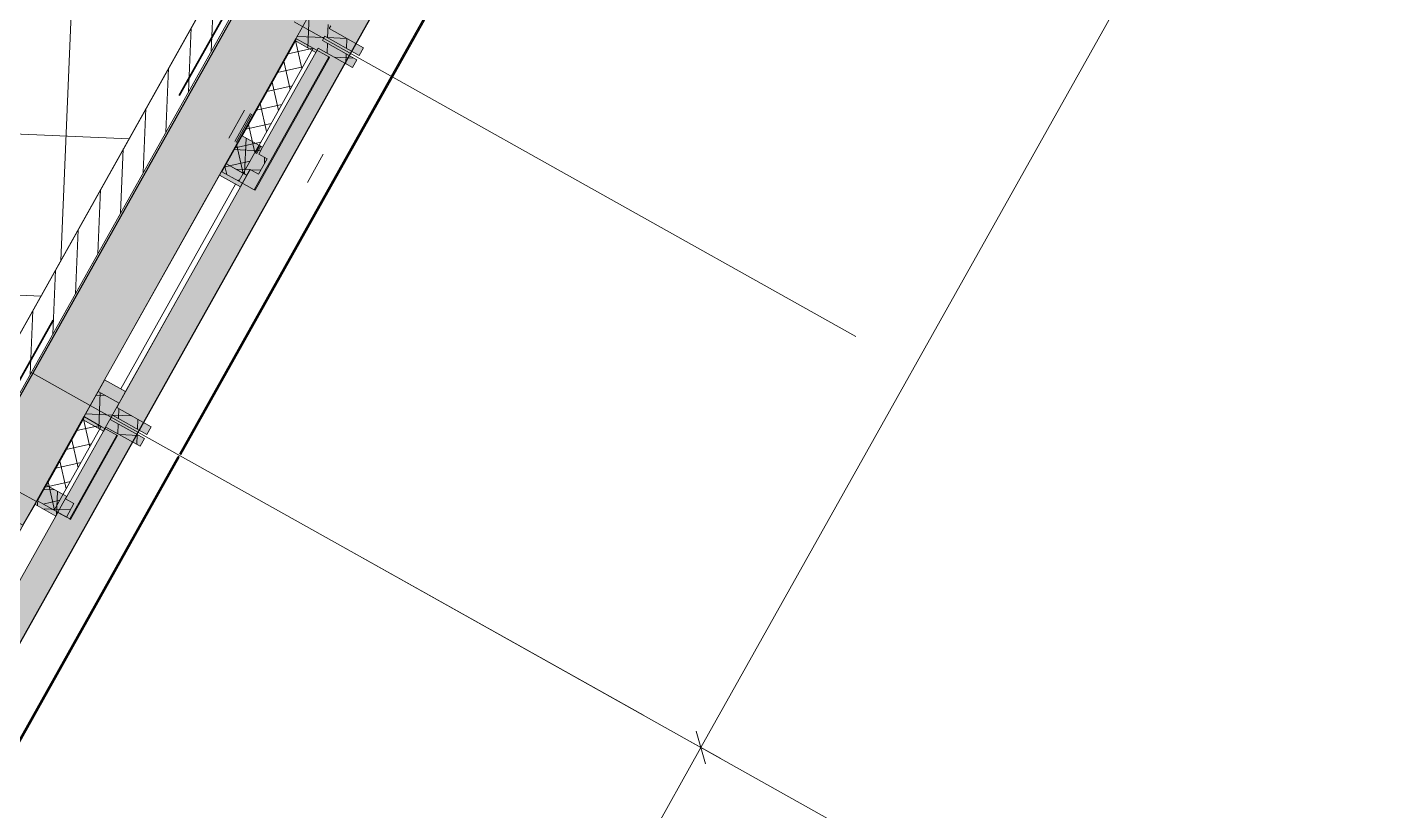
# Model space of a CAD drawing. Header units: metres. Extents: x -27.1 to 50.1, y 105.7 to 163.4.
# Drawn here: x 3.543 to 7.761, y 133.368 to 135.804 of the extents above; entities that cross this region are included whole.
import ezdxf

# ---------------------------------------------------------------- set-up
doc = ezdxf.new("R2010")
doc.units = ezdxf.units.M
doc.header["$MEASUREMENT"] = 0
for name, pattern in [('Achse', [0.0023, 0.0015, -0.0008]), ('Punktlinie', [0.0035, 0, -0.0035]), ('Strichlinie_ eng', [0.0023, 0.0015, -0.0008]), ('Strichpunktlinie', [0.006703, 0.003528, -0.001764, 0, -0.001411]), ('Wipeout_Contour', [1, 0, -1])]:
    doc.linetypes.add(name, pattern=pattern)
for name, color, linetype in [('00  Raster', 7, 'Continuous'), ('00  Raster Ausbau', 7, 'Continuous'), ('10  Fassade', 7, 'Continuous'), ('10  Fassade_Deckschraffur', 7, 'Continuous'), ('10  Fassade_Schnittschraffur', 7, 'Continuous'), ('10  Wand Massiv_Deckschraffur', 7, 'Continuous'), ('10  Wand Massiv_Fenster', 7, 'Continuous'), ('Neubau_20  Decke Abhangdecke', 7, 'Continuous'), ('Neubau_20  Decke Abhangdecke_Deckschraffur', 7, 'Continuous'), ('Neubau_20  Deckenspiegel + Einbauten', 7, 'Continuous'), ('Neubau_40  Bemaßung 1_50 Achse', 7, 'Continuous')]:
    doc.layers.add(name, color=color, linetype=linetype)
pattern_1 = [(102.605446, (0, 0), (0.048794801, 0.0109118), []), (192.605446, (0, 0), (-0.0109118, 0.048794801), [])]
pattern_2 = [(87.605446, (0, 0), (-0.059947608, 0.00250684), []), (177.605446, (0, 0), (0.00250684, 0.059947608), [])]

msp = doc.modelspace()

# ---------------------------------------------------------------- wipeouts: each hides what was drawn before it
at = {"color": 254, "linetype": 'Wipeout_Contour', "lineweight": 0, "ltscale": 557.174827}
msp.add_wipeout([(11.1047, 148.1939), (0.9449, 130.0612), (1.1155, 129.9656), (11.2753, 148.0983)], dxfattribs=at).dxf.layer = '10  Fassade_Deckschraffur'

# ---------------------------------------------------------------- next in the draw order: wipeouts: each hides what was drawn before it
at = {"color": 254, "linetype": 'Wipeout_Contour', "lineweight": 0, "ltscale": 556.471619}
msp.add_wipeout([(11.5016, 147.9715), (1.3418, 129.8388), (1.3994, 129.8065), (11.5592, 147.9392)], dxfattribs=at).dxf.layer = '10  Fassade_Deckschraffur'

# ---------------------------------------------------------------- next in the draw order: wipeouts: each hides what was drawn before it
at = {"color": 254, "linetype": 'Wipeout_Contour', "lineweight": 0, "ltscale": 556.861201}
msp.add_wipeout([(11.3404, 148.0618), (1.1805, 129.9291), (1.1832, 129.9277), (11.343, 148.0604)], dxfattribs=at).dxf.layer = '10  Fassade_Deckschraffur'

# ---------------------------------------------------------------- next in the draw order: wipeouts: each hides what was drawn before it
at = {"color": 254, "linetype": 'Wipeout_Contour', "lineweight": 0, "ltscale": 556.694508}
msp.add_wipeout([(1.1832, 129.9277), (1.3418, 129.8388), (11.5016, 147.9715), (11.343, 148.0604)], dxfattribs=at).dxf.layer = '10  Fassade_Deckschraffur'

# ---------------------------------------------------------------- next in the draw order: wipeouts: each hides what was drawn before it
at = {"color": 254, "linetype": 'Wipeout_Contour', "lineweight": 0, "ltscale": 556.924558}
msp.add_wipeout([(11.2844, 148.0932), (1.1246, 129.9605), (1.1778, 129.9307), (11.3376, 148.0634)], dxfattribs=at).dxf.layer = '10  Fassade_Deckschraffur'

# ---------------------------------------------------------------- next in the draw order: wipeouts: each hides what was drawn before it
at = {"color": 254, "linetype": 'Wipeout_Contour', "lineweight": 0, "ltscale": 556.984181}
msp.add_wipeout([(1.1246, 129.9605), (11.2844, 148.0932), (11.28, 148.0957), (1.1202, 129.963)], dxfattribs=at).dxf.layer = '10  Fassade_Deckschraffur'

# ---------------------------------------------------------------- next in the draw order: wipeouts: each hides what was drawn before it
at = {"color": 254, "linetype": 'Wipeout_Contour', "lineweight": 0, "ltscale": 556.993566}
msp.add_wipeout([(1.1155, 129.9656), (1.1202, 129.963), (11.28, 148.0957), (11.2753, 148.0983)], dxfattribs=at).dxf.layer = '10  Fassade_Deckschraffur'

# ---------------------------------------------------------------- next in the draw order: hatches: boundary and pattern name
at = {"layer": '10  Fassade_Schnittschraffur', "linetype": 'Continuous', "lineweight": 0, "true_color": 0xffffff}
msp.add_hatch(color=7, dxfattribs=at).paths.add_polyline_path([(4.5881, 135.74), (4.4812, 135.7999), (4.4678, 135.7759), (4.5746, 135.716)])
at = {"layer": '10  Fassade_Schnittschraffur', "linetype": 'Continuous', "lineweight": 13, "true_color": 0x000100}
h = msp.add_hatch(dxfattribs=at)
h.set_pattern_fill('Dämmung__hart_1_0001', color=98, style=0, pattern_type=2)
h.set_pattern_definition(pattern_2)
h.paths.add_polyline_path([(4.5881, 135.74), (4.4812, 135.7999), (4.4678, 135.7759), (4.5746, 135.716)])
at = {"layer": '10  Wand Massiv_Deckschraffur', "linetype": 'Continuous', "lineweight": 0, "true_color": 0xffffff}
msp.add_hatch(color=7, dxfattribs=at).paths.add_polyline_path([(1.272, 129.8779), (11.4318, 148.0106), (11.2573, 148.1084), (11.1047, 148.1939), (0.9448, 130.0612), (1.0975, 129.9757)])
at = {"layer": 'Neubau_20  Decke Abhangdecke_Deckschraffur', "linetype": 'Continuous', "lineweight": 18, "true_color": 0xdcff15}
h = msp.add_hatch(dxfattribs=at)
h.set_pattern_fill('Bauliche_Anlagen__geplan_55', color=60, style=0, pattern_type=2)
h.set_pattern_definition([(87.60545, (0, 0), (-0.4995634, 0.0208903), []), (177.60545, (0, 0), (0.0208903, 0.4995634), [])])
h.paths.add_polyline_path([(-0.7528, 138.6208), (-2.0115, 136.3744), (2.6602, 133.7568), (2.6418, 133.7241), (2.8294, 133.619), (2.8477, 133.6517), (4.1247, 135.9309), (3.9372, 136.036), (3.9188, 136.0033)])
h.paths.add_polyline_path([(3.1844, 134.6925), (2.8093, 134.9027), (3.0195, 135.2778), (3.3946, 135.0676)], flags=0)

# ---------------------------------------------------------------- next in the draw order: linework, layer by layer
at = {"layer": '00  Raster Ausbau', "color": 251, "linetype": 'Achse', "lineweight": 18, "ltscale": 1000, "true_color": 0x5f5f5f}
for p, q in [((3.7126, 134.643), (2.8402, 135.1318)), ((4.585, 134.1542), (5.4574, 133.6654))]:
    msp.add_line(p, q, dxfattribs=at)
at = {"layer": '10  Fassade', "color": 255, "linetype": 'Punktlinie', "lineweight": 18, "ltscale": 1000}
msp.add_line((11.2573, 148.1084), (1.0975, 129.9757), dxfattribs=at)
at = {"layer": '10  Fassade', "color": 7, "linetype": 'Continuous', "lineweight": 13, "ltscale": 1000}
for p, q in [((4.4861, 135.8086), (4.4812, 135.7999)), ((4.4812, 135.7999), (4.5881, 135.74)), ((4.4678, 135.7759), (4.5746, 135.716)), ((4.5673, 135.703), (4.5539, 135.679)), ((4.5881, 135.74), (4.5746, 135.716)), ((4.2622, 135.4091), (4.2884, 135.3944)), ((4.2884, 135.3944), (4.262, 135.3473)), ((3.8079, 134.5982), (3.9148, 134.5383)), ((3.9282, 134.5623), (3.9148, 134.5383)), ((3.9074, 134.5252), (3.894, 134.5012)), ((3.6882, 134.3231), (3.6647, 134.2812))]:
    msp.add_line(p, q, dxfattribs=at)
at = {"layer": '10  Fassade', "color": 255, "linetype": 'Punktlinie', "lineweight": 18, "ltscale": 1000, "flags": 128}
for points in [[(11.1047, 148.1939), (0.9449, 130.0612)], [(11.2753, 148.0983), (1.1155, 129.9656)], [(11.28, 148.0957), (1.1202, 129.963)], [(11.2844, 148.0932), (1.1246, 129.9605)], [(11.3376, 148.0634), (1.1778, 129.9307)], [(11.3404, 148.0618), (1.1805, 129.9291)], [(11.343, 148.0604), (1.1832, 129.9277)], [(11.5016, 147.9715), (1.3418, 129.8388)], [(11.5592, 147.9392), (1.3994, 129.8065)]]:
    msp.add_lwpolyline(points, dxfattribs=at)
at = {"layer": '10  Fassade', "color": 7, "linetype": 'Strichlinie_ eng', "lineweight": 18, "ltscale": 1000, "flags": 128}
for points in [[(1.1237, 129.961), (1.545, 130.713), (1.7591, 131.0951), (2.2638, 131.9959), (2.419, 132.2728), (2.8648, 133.0685), (3.0789, 133.4506), (3.5836, 134.3513), (3.7388, 134.6283), (4.1846, 135.4239), (4.3987, 135.806), (4.9034, 136.7068), (5.0586, 136.9838), (5.5044, 137.7794), (5.7185, 138.1615), (6.2231, 139.0622), (6.3783, 139.3392), (6.8241, 140.1349), (7.0382, 140.517), (7.5429, 141.4177), (7.6981, 141.6947), (8.1439, 142.4903), (8.358, 142.8724), (8.8627, 143.7732), (9.0179, 144.0502), (9.4637, 144.8458), (9.6778, 145.2279), (10.1825, 146.1286), (10.3377, 146.4056), (10.7834, 147.2012), (10.9975, 147.5833), (11.2835, 148.0937)], [(1.1891, 129.9243), (1.6105, 130.6763), (1.8246, 131.0585), (2.3293, 131.9592), (2.4844, 132.2362), (2.9302, 133.0318), (3.1443, 133.4139), (3.649, 134.3147), (3.8042, 134.5916), (4.25, 135.3873), (4.4641, 135.7694), (4.9688, 136.6701), (5.124, 136.9471), (5.5698, 137.7427), (5.7839, 138.1248), (6.2886, 139.0256), (6.4438, 139.3026), (6.8896, 140.0982), (7.1037, 140.4803), (7.6083, 141.381), (7.7635, 141.658), (8.2093, 142.4537), (8.4234, 142.8358), (8.9281, 143.7365), (9.0833, 144.0135), (9.5291, 144.8091), (9.7432, 145.1912), (10.2479, 146.092), (10.4031, 146.369), (10.8489, 147.1646), (11.063, 147.5467), (11.3489, 148.057)], [(4.4812, 135.7999), (4.5881, 135.74)], [(4.4604, 135.7628), (4.5673, 135.703)], [(4.5746, 135.716), (4.4678, 135.7759)], [(4.5539, 135.679), (4.447, 135.7388)], [(4.5673, 135.703), (4.5539, 135.679)], [(4.5881, 135.74), (4.5746, 135.716)], [(4.2622, 135.4091), (4.2884, 135.3944)], [(4.262, 135.3473), (4.2358, 135.362)], [(4.2884, 135.3944), (4.262, 135.3473)], [(3.8213, 134.6222), (3.9282, 134.5623)], [(3.894, 134.5012), (3.7871, 134.5611)], [(3.8006, 134.5851), (3.9074, 134.5252)], [(3.9148, 134.5383), (3.8079, 134.5982)], [(3.9282, 134.5623), (3.9148, 134.5383)], [(3.9074, 134.5252), (3.894, 134.5012)], [(3.662, 134.3378), (3.6882, 134.3231)], [(3.6882, 134.3231), (3.6647, 134.2812)], [(3.6647, 134.2812), (3.6385, 134.2959)]]:
    msp.add_lwpolyline(points, dxfattribs=at)
at = {"layer": '10  Wand Massiv_Fenster', "color": 7, "linetype": 'Continuous', "lineweight": 25, "ltscale": 1000}
for p, q in [((11.1047, 148.1939), (0.9448, 130.0612)), ((11.4318, 148.0106), (1.272, 129.8779))]:
    msp.add_line(p, q, dxfattribs=at)
at = {"layer": 'Neubau_20  Decke Abhangdecke', "color": 7, "linetype": 'Continuous', "lineweight": 13, "ltscale": 1000, "flags": 128}
msp.add_lwpolyline([(-0.7528, 138.6208), (-2.0115, 136.3744), (2.6602, 133.7568), (2.6418, 133.7241), (2.8294, 133.619), (2.8477, 133.6517), (4.1247, 135.9309), (3.9372, 136.036), (3.9188, 136.0033)], close=True, dxfattribs=at)
at = {"layer": 'Neubau_40  Bemaßung 1_50 Achse', "color": 7, "linetype": 'Continuous', "lineweight": 13, "ltscale": 1000}
for p, q in [((5.6362, 133.5652), (8.2758, 138.2761)), ((5.6976, 133.5308), (5.5749, 133.5995)), ((5.6219, 133.6162), (5.6506, 133.5141))]:
    msp.add_line(p, q, dxfattribs=at)

# ---------------------------------------------------------------- next in the draw order: wipeouts: each hides what was drawn before it
at = {"color": 254, "linetype": 'Wipeout_Contour', "lineweight": 0, "ltscale": 542.664764}
msp.add_wipeout([(4.209, 135.4676), (4.2745, 135.4309), (4.4397, 135.7258), (4.3742, 135.7624)], dxfattribs=at).dxf.layer = '10  Fassade_Deckschraffur'
at = {"color": 254, "linetype": 'Wipeout_Contour', "lineweight": 0, "ltscale": 540.270943}
msp.add_wipeout([(4.1601, 135.3803), (3.7632, 134.6719), (3.8287, 134.6353), (4.2256, 135.3437)], dxfattribs=at).dxf.layer = '10  Fassade_Deckschraffur'
at = {"color": 254, "linetype": 'Wipeout_Contour', "lineweight": 0, "ltscale": 538.06352}
msp.add_wipeout([(3.7144, 134.5847), (3.6005, 134.3814), (3.6659, 134.3448), (3.7798, 134.548)], dxfattribs=at).dxf.layer = '10  Fassade_Deckschraffur'
at = {"color": 254, "linetype": 'Wipeout_Contour', "lineweight": 0, "ltscale": 535.721877}
msp.add_wipeout([(3.5667, 134.3212), (3.1009, 133.4898), (3.1663, 133.4532), (3.6322, 134.2846)], dxfattribs=at).dxf.layer = '10  Fassade_Deckschraffur'

# ---------------------------------------------------------------- next in the draw order: hatches: boundary and pattern name
at = {"layer": '10  Fassade', "linetype": 'Continuous', "lineweight": 0, "true_color": 0xffffff}
for points in [[(4.3796, 135.768), (4.3779, 135.769), (4.1465, 135.3559), (4.1482, 135.3549)], [(4.4826, 135.7103), (4.48, 135.7118), (4.2485, 135.2987), (4.2511, 135.2972)], [(3.721, 134.5924), (3.7192, 134.5934), (3.5731, 134.3326), (3.5748, 134.3316)], [(3.8239, 134.5348), (3.8213, 134.5362), (3.6752, 134.2754), (3.6778, 134.2739)]]:
    msp.add_hatch(color=7, dxfattribs=at).paths.add_polyline_path(points)
at = {"layer": '10  Fassade', "linetype": 'Continuous', "lineweight": 13, "true_color": 0x000100}
h = msp.add_hatch(dxfattribs=at)
h.set_pattern_fill('Dämmung__hart_2_0001', color=98, style=0, pattern_type=2)
h.set_pattern_definition(pattern_1)
h.paths.add_polyline_path([(4.432, 135.7387), (4.3796, 135.768), (4.1482, 135.3549), (4.2005, 135.3256)])
h = msp.add_hatch(dxfattribs=at)
h.set_pattern_fill('Dämmung__hart_2_0001', color=98, style=0, pattern_type=2)
h.set_pattern_definition(pattern_1)
h.paths.add_polyline_path([(3.7733, 134.5631), (3.721, 134.5924), (3.5748, 134.3316), (3.6272, 134.3023)])
at = {"layer": '10  Fassade_Schnittschraffur', "linetype": 'Continuous', "lineweight": 0, "true_color": 0xffffff}
for points in [[(4.4604, 135.7628), (4.4641, 135.7694), (4.4678, 135.7759), (4.4812, 135.7999), (4.4861, 135.8086), (4.4207, 135.8453), (4.3742, 135.7624), (4.4397, 135.7258)], [(4.447, 135.7388), (4.5539, 135.679), (4.5673, 135.703), (4.4604, 135.7628)], [(4.262, 135.3473), (4.2884, 135.3944), (4.2622, 135.4091), (4.2358, 135.362)], [(3.9282, 134.5623), (3.8213, 134.6222), (3.8079, 134.5982), (3.9148, 134.5383)], [(3.894, 134.5012), (3.9074, 134.5252), (3.8006, 134.5851), (3.7871, 134.5611)], [(3.53, 134.2556), (3.5715, 134.3298), (3.5192, 134.3591), (3.4776, 134.285)], [(3.6322, 134.2846), (3.6385, 134.2959), (3.662, 134.3378), (3.6659, 134.3448), (3.6005, 134.3814), (3.5667, 134.3212)], [(3.5666, 134.3211), (3.6321, 134.2844), (3.5667, 134.3212)], [(3.6385, 134.2959), (3.6647, 134.2812), (3.6882, 134.3231), (3.662, 134.3378)]]:
    msp.add_hatch(color=7, dxfattribs=at).paths.add_polyline_path(points)
at = {"layer": '10  Fassade_Schnittschraffur', "linetype": 'Continuous', "lineweight": 13, "true_color": 0x000100}
h = msp.add_hatch(dxfattribs=at)
h.set_pattern_fill('Dämmung__hart_1_0001', color=98, style=0, pattern_type=2)
h.set_pattern_definition(pattern_2)
h.paths.add_polyline_path([(4.4604, 135.7628), (4.4641, 135.7694), (4.4678, 135.7759), (4.4812, 135.7999), (4.4861, 135.8086), (4.4207, 135.8453), (4.3742, 135.7624), (4.4397, 135.7258)])
h = msp.add_hatch(dxfattribs=at)
h.set_pattern_fill('Dämmung__hart_1_0001', color=98, style=0, pattern_type=2)
h.set_pattern_definition(pattern_2)
h.paths.add_polyline_path([(4.447, 135.7388), (4.5539, 135.679), (4.5673, 135.703), (4.4604, 135.7628)])
h = msp.add_hatch(dxfattribs=at)
h.set_pattern_fill('Dämmung__hart_1_0001', color=98, style=0, pattern_type=2)
h.set_pattern_definition(pattern_2)
h.paths.add_polyline_path([(4.262, 135.3473), (4.2884, 135.3944), (4.2622, 135.4091), (4.2358, 135.362)])
h = msp.add_hatch(dxfattribs=at)
h.set_pattern_fill('Dämmung__hart_1_0001', color=98, style=0, pattern_type=2)
h.set_pattern_definition(pattern_2)
h.paths.add_polyline_path([(3.9282, 134.5623), (3.8213, 134.6222), (3.8079, 134.5982), (3.9148, 134.5383)])
h = msp.add_hatch(dxfattribs=at)
h.set_pattern_fill('Dämmung__hart_1_0001', color=98, style=0, pattern_type=2)
h.set_pattern_definition(pattern_2)
h.paths.add_polyline_path([(3.894, 134.5012), (3.9074, 134.5252), (3.8006, 134.5851), (3.7871, 134.5611)])
h = msp.add_hatch(dxfattribs=at)
h.set_pattern_fill('Dämmung__hart_1_0001', color=98, style=0, pattern_type=2)
h.set_pattern_definition(pattern_2)
h.paths.add_polyline_path([(3.6322, 134.2846), (3.6385, 134.2959), (3.662, 134.3378), (3.6659, 134.3448), (3.6005, 134.3814), (3.5667, 134.3212)])
h = msp.add_hatch(dxfattribs=at)
h.set_pattern_fill('Dämmung__hart_1_0001', color=98, style=0, pattern_type=2)
h.set_pattern_definition(pattern_2)
h.paths.add_polyline_path([(3.6385, 134.2959), (3.6647, 134.2812), (3.6882, 134.3231), (3.662, 134.3378)])

# ---------------------------------------------------------------- next in the draw order: linework, layer by layer
at = {"layer": '10  Fassade', "color": 7, "linetype": 'Continuous', "lineweight": 13, "ltscale": 1000}
for p, q in [((4.4207, 135.8453), (4.3742, 135.7624)), ((4.3742, 135.7624), (4.4397, 135.7258)), ((4.4604, 135.7628), (4.5673, 135.703)), ((4.447, 135.7388), (4.4397, 135.7258)), ((4.447, 135.7388), (4.5539, 135.679)), ((4.209, 135.4676), (4.1601, 135.3803)), ((4.209, 135.4676), (4.2745, 135.4309)), ((4.2745, 135.4309), (4.2622, 135.4091)), ((4.2358, 135.362), (4.262, 135.3473)), ((3.8287, 134.6353), (3.8213, 134.6222)), ((3.8213, 134.6222), (3.9282, 134.5623)), ((3.7144, 134.5847), (3.7798, 134.548)), ((3.7871, 134.5611), (3.7798, 134.548)), ((3.7871, 134.5611), (3.894, 134.5012)), ((3.8079, 134.5982), (3.8006, 134.5851)), ((3.8006, 134.5851), (3.9074, 134.5252)), ((3.6005, 134.3814), (3.5667, 134.3212)), ((3.6005, 134.3814), (3.6659, 134.3448)), ((3.5667, 134.3212), (3.6322, 134.2846)), ((3.6659, 134.3448), (3.662, 134.3378)), ((3.662, 134.3378), (3.6882, 134.3231)), ((3.6385, 134.2959), (3.6322, 134.2846)), ((3.6385, 134.2959), (3.6647, 134.2812))]:
    msp.add_line(p, q, dxfattribs=at)
at = {"layer": '10  Fassade', "color": 7, "linetype": 'Continuous', "lineweight": 18, "ltscale": 1000, "flags": 128}
for points in [[(4.3796, 135.768), (4.1482, 135.3549), (4.1465, 135.3559), (4.3779, 135.769)], [(4.432, 135.7387), (4.2005, 135.3256), (4.1482, 135.3549), (4.3796, 135.768)], [(4.48, 135.7118), (4.2485, 135.2987), (4.2005, 135.3256), (4.432, 135.7387)], [(4.4826, 135.7103), (4.2511, 135.2972), (4.2485, 135.2987), (4.48, 135.7118)], [(3.721, 134.5924), (3.5748, 134.3316), (3.5731, 134.3326), (3.7192, 134.5934)], [(3.7733, 134.5631), (3.6272, 134.3023), (3.5748, 134.3316), (3.721, 134.5924)], [(3.8213, 134.5362), (3.6752, 134.2754), (3.6272, 134.3023), (3.7733, 134.5631)], [(3.8239, 134.5348), (3.6778, 134.2739), (3.6752, 134.2754), (3.8213, 134.5362)], [(3.53, 134.2556), (3.4776, 134.285), (3.5192, 134.3591), (3.5715, 134.3298)], [(3.5667, 134.3212), (3.6321, 134.2844)]]:
    msp.add_lwpolyline(points, close=True, dxfattribs=at)
for points in [[(4.209, 135.4676), (4.3742, 135.7624)], [(4.2745, 135.4309), (4.4397, 135.7258)], [(3.7632, 134.6719), (4.1601, 135.3803)], [(3.8287, 134.6353), (4.2256, 135.3437)], [(3.6005, 134.3814), (3.7144, 134.5847)], [(3.6659, 134.3448), (3.7798, 134.548)], [(3.1009, 133.4898), (3.5667, 134.3212)], [(3.1663, 133.4532), (3.6322, 134.2846)]]:
    msp.add_lwpolyline(points, dxfattribs=at)
at = {"layer": '10  Fassade', "color": 7, "linetype": 'Continuous', "lineweight": 13, "ltscale": 1000, "flags": 128}
msp.add_lwpolyline([(4.4678, 135.7759), (4.4641, 135.7694), (4.4604, 135.7628)], dxfattribs=at)

# ---------------------------------------------------------------- next in the draw order: wipeouts: each hides what was drawn before it
at = {"color": 254, "linetype": 'Wipeout_Contour', "lineweight": 0, "ltscale": 540.270769}
msp.add_wipeout([(4.2054, 135.3077), (4.14, 135.3444), (3.7834, 134.7079), (3.8488, 134.6712)], dxfattribs=at).dxf.layer = '10  Fassade_Deckschraffur'

# ---------------------------------------------------------------- next in the draw order: hatches: boundary and pattern name
at = {"layer": '10  Fassade_Schnittschraffur', "linetype": 'Continuous', "lineweight": 0, "true_color": 0xffffff}
for points in [[(4.2256, 135.3437), (4.2358, 135.362), (4.2622, 135.4091), (4.2745, 135.4309), (4.209, 135.4676), (4.1601, 135.3803)], [(4.16, 135.3801), (4.14, 135.3444), (4.2054, 135.3077), (4.2255, 135.3435)], [(4.16, 135.3801), (4.2255, 135.3435), (4.1601, 135.3803)], [(3.8288, 134.6354), (3.8488, 134.6712), (3.7834, 134.7079), (3.7633, 134.6721)], [(3.7798, 134.548), (3.7871, 134.5611), (3.8006, 134.5851), (3.8079, 134.5982), (3.8213, 134.6222), (3.8287, 134.6353), (3.7632, 134.6719), (3.7144, 134.5847)], [(3.7632, 134.6719), (3.8287, 134.6353), (3.7633, 134.6721)]]:
    msp.add_hatch(color=7, dxfattribs=at).paths.add_polyline_path(points)
at = {"layer": '10  Fassade_Schnittschraffur', "linetype": 'Continuous', "lineweight": 13, "true_color": 0x000100}
h = msp.add_hatch(dxfattribs=at)
h.set_pattern_fill('Dämmung__hart_1_0001', color=98, style=0, pattern_type=2)
h.set_pattern_definition(pattern_2)
h.paths.add_polyline_path([(4.2256, 135.3437), (4.2358, 135.362), (4.2622, 135.4091), (4.2745, 135.4309), (4.209, 135.4676), (4.1601, 135.3803)])
h = msp.add_hatch(dxfattribs=at)
h.set_pattern_fill('Dämmung__hart_1_0001', color=98, style=0, pattern_type=2)
h.set_pattern_definition(pattern_2)
h.paths.add_polyline_path([(3.7798, 134.548), (3.7871, 134.5611), (3.8006, 134.5851), (3.8079, 134.5982), (3.8213, 134.6222), (3.8287, 134.6353), (3.7632, 134.6719), (3.7144, 134.5847)])

# ---------------------------------------------------------------- next in the draw order: linework, layer by layer
at = {"layer": '10  Fassade', "color": 7, "linetype": 'Continuous', "lineweight": 13, "ltscale": 1000}
for p, q in [((4.1601, 135.3803), (4.2256, 135.3437)), ((4.2358, 135.362), (4.2256, 135.3437)), ((3.7632, 134.6719), (3.7144, 134.5847)), ((3.7632, 134.6719), (3.8287, 134.6353))]:
    msp.add_line(p, q, dxfattribs=at)
at = {"layer": '10  Fassade', "color": 7, "linetype": 'Continuous', "lineweight": 18, "ltscale": 1000}
for p, q in [((4.14, 135.3444), (3.7834, 134.7079)), ((4.1906, 135.316), (3.834, 134.6795)), ((3.8488, 134.6712), (4.2054, 135.3077))]:
    msp.add_line(p, q, dxfattribs=at)
at = {"layer": '10  Fassade', "color": 7, "linetype": 'Continuous', "lineweight": 18, "ltscale": 1000, "flags": 128}
for points in [[(4.16, 135.3801), (4.14, 135.3444), (4.2054, 135.3077), (4.2255, 135.3435)], [(4.1601, 135.3803), (4.2255, 135.3435)], [(3.8288, 134.6354), (3.8488, 134.6712), (3.7834, 134.7079), (3.7633, 134.6721)], [(3.8287, 134.6353), (3.8289, 134.6357), (3.7633, 134.6721)]]:
    msp.add_lwpolyline(points, close=True, dxfattribs=at)

# ---------------------------------------------------------------- next in the draw order: wipeouts: each hides what was drawn before it
at = {"color": 254, "linetype": 'Wipeout_Contour', "lineweight": 0, "ltscale": 542.933415}
msp.add_wipeout([(5.3317, 136.8248), (4.0168, 134.478), (4.0203, 134.4761), (5.3352, 136.8228)], dxfattribs=at).dxf.layer = '10  Fassade_Deckschraffur'

# ---------------------------------------------------------------- next in the draw order: linework, layer by layer
at = {"layer": '00  Raster Ausbau', "color": 9, "linetype": 'Achse', "lineweight": 18, "ltscale": 1000}
for q in [(4.3725, 135.8207), (6.1173, 134.8431)]:
    msp.add_line((5.2449, 135.3319), q, dxfattribs=at)

# ---------------------------------------------------------------- next in the draw order: wipeouts: each hides what was drawn before it
at = {"color": 254, "linetype": 'Wipeout_Contour', "lineweight": 0, "ltscale": 533.358586}
msp.add_wipeout([(4.0119, 134.4693), (2.697, 132.1226), (2.7005, 132.1206), (4.0154, 134.4673)], dxfattribs=at).dxf.layer = '10  Fassade_Deckschraffur'

# ---------------------------------------------------------------- next in the draw order: linework, layer by layer
at = {"layer": '00  Raster Ausbau', "color": 251, "linetype": 'Achse', "lineweight": 18, "ltscale": 1000, "true_color": 0x5f5f5f}
msp.add_line((4.585, 134.1542), (3.7126, 134.643), dxfattribs=at)
at = {"layer": '10  Fassade', "color": 7, "linetype": 'Continuous', "lineweight": 25, "ltscale": 1000, "flags": 128}
for points in [[(4.0168, 134.478), (5.3317, 136.8248)], [(4.0203, 134.4761), (5.3352, 136.8228)], [(4.0203, 134.4761), (4.0168, 134.478)], [(2.697, 132.1226), (4.0119, 134.4693)], [(2.7005, 132.1206), (4.0154, 134.4673)], [(4.0154, 134.4673), (4.0119, 134.4693)]]:
    msp.add_lwpolyline(points, dxfattribs=at)

# ---------------------------------------------------------------- next in the draw order: wipeouts: each hides what was drawn before it
at = {"color": 254, "linetype": 'Wipeout_Contour', "lineweight": 0, "ltscale": 539.204415}
msp.add_wipeout([(4.2033, 135.8869), (4.1247, 135.9309), (2.8294, 133.619), (2.9079, 133.575)], dxfattribs=at).dxf.layer = 'Neubau_20  Deckenspiegel + Einbauten'

# ---------------------------------------------------------------- next in the draw order: hatches: boundary and pattern name
at = {"layer": 'Neubau_20  Deckenspiegel + Einbauten', "linetype": 'Continuous', "lineweight": 0, "true_color": 0x000000}
h = msp.add_hatch(dxfattribs=at)
h.set_pattern_fill('Mauerwerk_0001', color=18, style=0, pattern_type=2)
h.set_pattern_definition([(87.605446, (0, 0), (-0.06494324, 0.002715745), [])])
h.paths.add_polyline_path([(4.2033, 135.8869), (4.1247, 135.9309), (2.8294, 133.619), (2.9079, 133.575)])

# ---------------------------------------------------------------- next in the draw order: linework, layer by layer
at = {"layer": '00  Raster', "color": 7, "linetype": 'Strichpunktlinie', "lineweight": 13, "ltscale": 1000}
for p, q in [((-11.9168, 108.1804), (14.1513, 154.7055)), ((7.5753, 132.4787), (-12.0341, 143.4659))]:
    msp.add_line(p, q, dxfattribs=at)
at = {"layer": 'Neubau_20  Deckenspiegel + Einbauten', "color": 7, "linetype": 'Continuous', "lineweight": 13, "ltscale": 1000}
for p, q in [((2.8294, 133.619), (4.1247, 135.9309)), ((4.2033, 135.8869), (2.9079, 133.575))]:
    msp.add_line(p, q, dxfattribs=at)
at = {"layer": 'Neubau_20  Deckenspiegel + Einbauten', "color": 181, "linetype": 'Achse', "lineweight": 35, "ltscale": 1000, "true_color": 0xa851ff}
msp.add_line((2.8905, 133.5848), (4.1858, 135.8967), dxfattribs=at)
at = {"layer": 'Neubau_20  Deckenspiegel + Einbauten', "color": 7, "linetype": 'Continuous', "lineweight": 13, "ltscale": 1000, "flags": 128}
msp.add_lwpolyline([(4.2033, 135.8869), (2.9079, 133.575), (2.8294, 133.619), (4.1247, 135.9309)], close=True, dxfattribs=at)
at = {"layer": 'Neubau_40  Bemaßung 1_50 Achse', "color": 7, "linetype": 'Continuous', "lineweight": 13, "ltscale": 1000}
msp.add_line((2.9967, 128.8542), (5.6362, 133.5652), dxfattribs=at)

doc.saveas('drawing.dxf')
